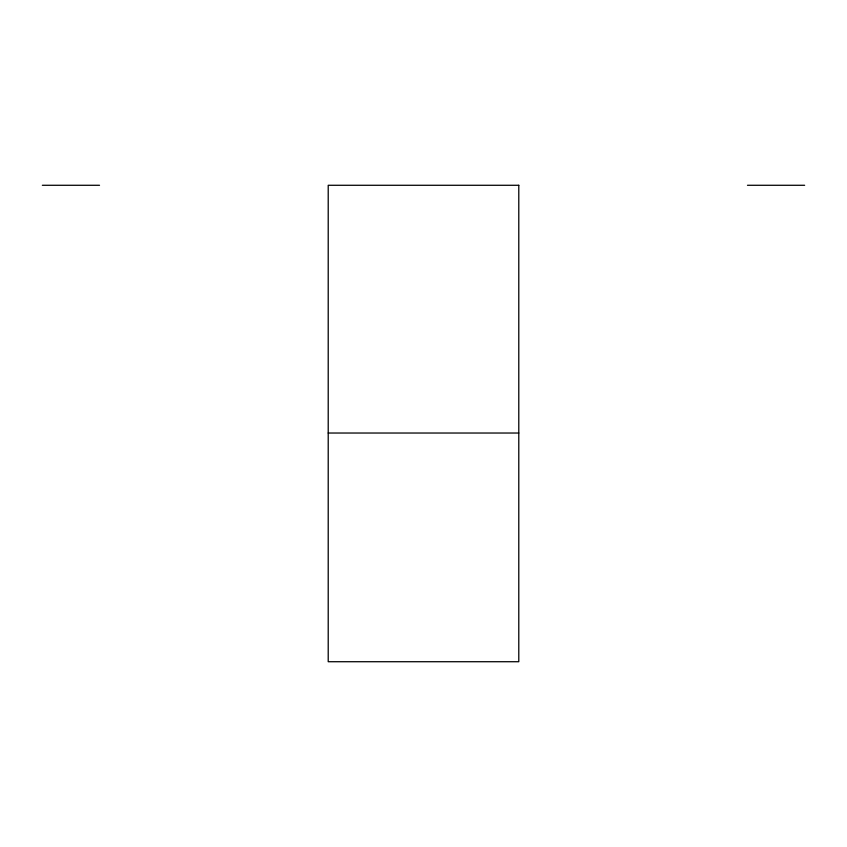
<?xml version="1.0" encoding="UTF-8"?>
<svg xmlns="http://www.w3.org/2000/svg" width="847" height="847" viewBox="0 0 847 847"><rect width="100%" height="100%" fill="white"/><g stroke="black" fill="none" stroke-linecap="round" stroke-linejoin="round"><path stroke-width="1.27" d="M42.35 185.281L99.523 185.281M747.478 185.281L804.65 185.281M328.213 433.029L518.788 433.029M518.788 185.281L328.213 185.281L328.213 661.719L518.788 661.719L518.788 185.281"/></g></svg>
